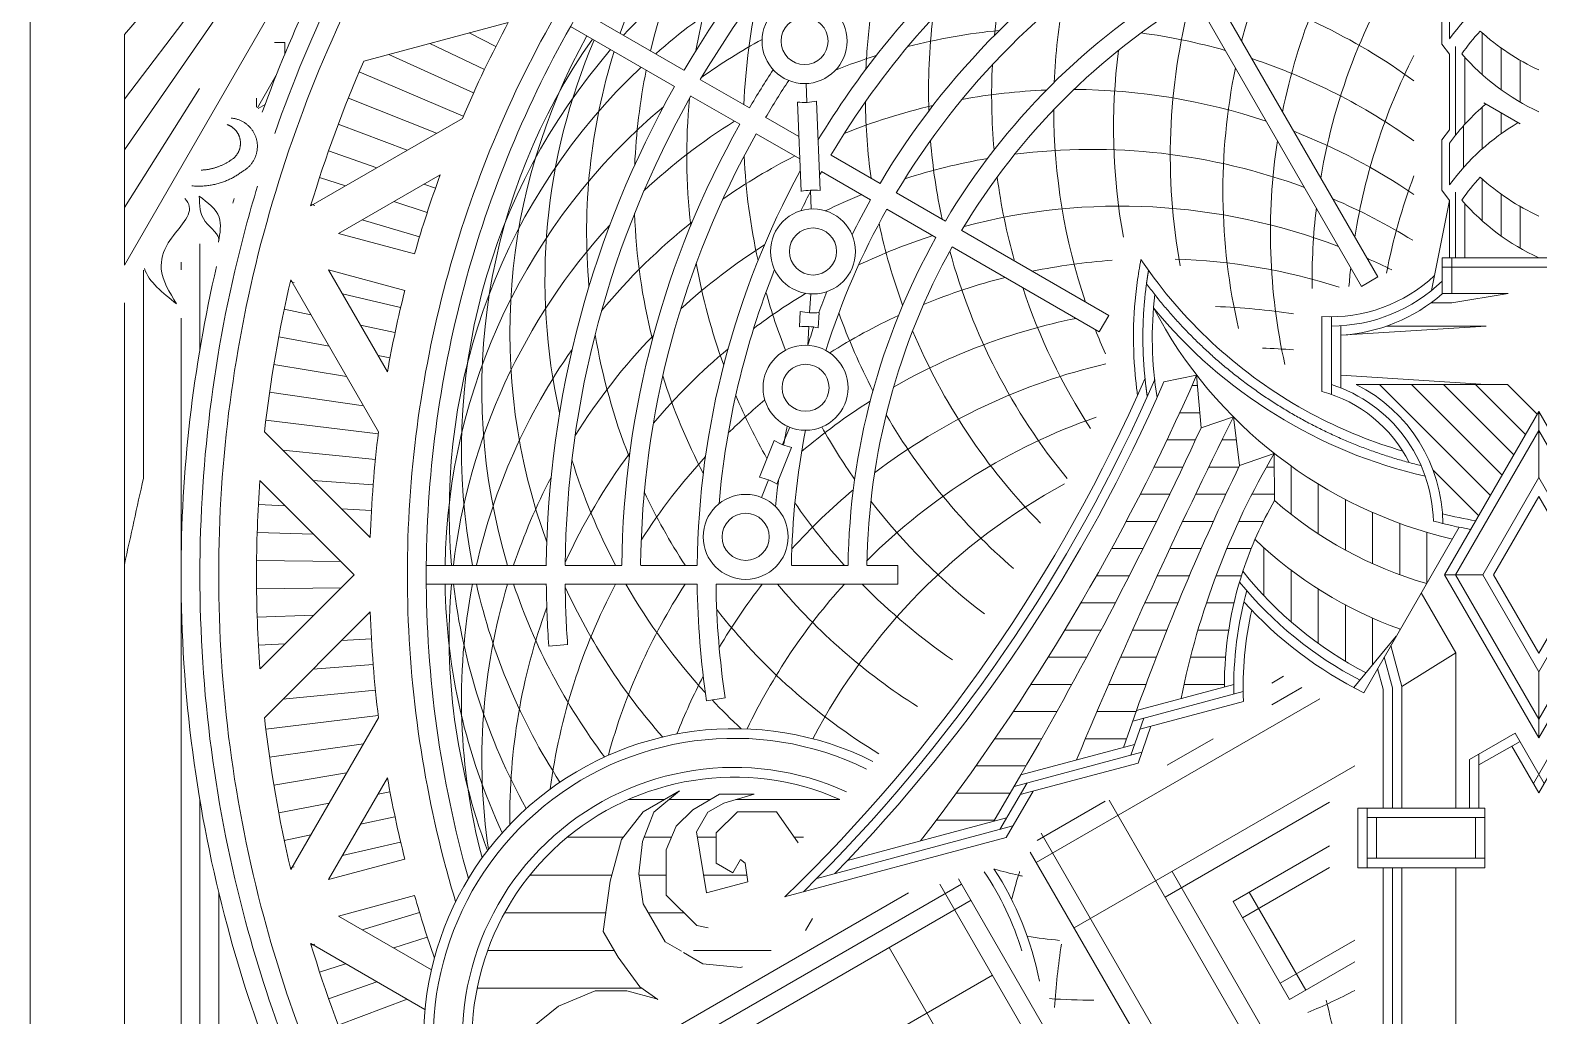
# Model space of a CAD drawing. Header units: inches. Extents: x -6.2 to 19.1, y -0.3 to 14.3.
# Drawn here: x 15.971 to 17.539, y 12.086 to 13.11 of the extents above; entities that cross this region are included whole.
import ezdxf

# ---------------------------------------------------------------- set-up
doc = ezdxf.new("R2010")
doc.units = ezdxf.units.IN
doc.header["$MEASUREMENT"] = 0
doc.layers.add('NOPLOT', color=40, linetype='Continuous', lineweight=5)

# ---------------------------------------------------------------- blocks, each defined once
blk = doc.blocks.new('BG')
at = {"layer": 'NOPLOT'}
for p, q in [((-2.8304, 1.7075), (-2.9501, 1.6754)), ((-3.024, 1.6908), (-3.0156, 1.6908)), ((-3.0156, 1.6812), (-3.0156, 1.6908)), ((-2.8953, 1.6901), (-2.8502, 1.6685)), ((-2.8629, 1.6988), (-2.8406, 1.6875)), ((-2.9294, 1.681), (-2.8592, 1.6492)), ((-3.0227, 1.6638), (-3.0383, 1.6367)), ((-2.954, 1.6665), (-2.8677, 1.6298)), ((-3.039, 1.6373), (-3.039, 1.6447)), ((-3.0319, 1.6395), (-3.0377, 1.6362)), ((-2.9629, 1.6449), (-2.8899, 1.6157)), ((-2.9941, 1.5555), (-2.8684, 1.6281)), ((-2.9713, 1.6232), (-2.9141, 1.6017)), ((-2.9793, 1.6013), (-2.9392, 1.5872)), ((-2.9867, 1.5792), (-2.9653, 1.5722)), ((-2.9712, 1.5327), (-2.8868, 1.5814)), ((-2.8872, 1.5803), (-2.8882, 1.5806)), ((-2.9003, 1.5736), (-2.8908, 1.5703)), ((-2.9937, 1.5569), (-2.9906, 1.556)), ((-2.9253, 1.5591), (-2.8976, 1.5501)), ((-2.9514, 1.5441), (-2.904, 1.5298)), ((-2.9081, 1.5158), (-2.9712, 1.5327)), ((-3.0859, 1.5242), (-3.0859, 1.4368)), ((-3.1015, 1.5089), (-3.1015, 1.5025)), ((-2.9162, 1.4856), (-2.9793, 1.5025)), ((-2.9793, 1.5025), (-2.9306, 1.4182)), ((-3.0109, 1.4928), (-3.0078, 1.4921)), ((-3.0106, 1.4942), (-2.938, 1.3685)), ((-2.9678, 1.4827), (-2.9196, 1.4714)), ((-3.1015, 1.4626), (-3.1015, 0.6565)), ((-3.016, 1.4701), (-2.9939, 1.4654)), ((-2.9528, 1.4567), (-2.9243, 1.4506)), ((-3.0205, 1.4472), (-2.9788, 1.4393)), ((-2.9383, 1.4317), (-2.9284, 1.4298)), ((-3.0246, 1.4242), (-2.9643, 1.4142)), ((-2.9303, 1.4193), (-2.9313, 1.4195)), ((-3.0282, 1.4012), (-2.9504, 1.39)), ((-3.0313, 1.378), (-2.9382, 1.3667)), ((-2.9448, 1.2808), (-3.0324, 1.3684)), ((-3.0172, 1.3532), (-2.9405, 1.3456)), ((-2.9582, 1.25), (-3.0361, 1.3279)), ((-2.9922, 1.3282), (-2.9424, 1.3244)), ((-3.0374, 1.3083), (-3.0153, 1.3071)), ((-2.9685, 1.3045), (-2.9436, 1.3031)), ((-3.0384, 1.285), (-2.9917, 1.2835)), ((-2.946, 1.2819), (-2.9447, 1.2819)), ((-3.1484, 1.2585), (-3.1484, 0.6295)), ((-3.0389, 1.2617), (-2.9691, 1.2609)), ((-3.0389, 1.2383), (-2.9691, 1.2391)), ((-2.9582, 1.25), (-3.0361, 1.1721)), ((-3.0384, 1.215), (-2.9917, 1.2165)), ((-2.9448, 1.2192), (-3.0324, 1.1316)), ((-2.946, 1.2181), (-2.9447, 1.2181)), ((-3.0374, 1.1917), (-3.0153, 1.1929)), ((-2.9685, 1.1955), (-2.9436, 1.1969)), ((-2.9922, 1.1718), (-2.9424, 1.1756)), ((-3.0172, 1.1468), (-2.9405, 1.1544)), ((-3.0313, 1.122), (-2.9382, 1.1333)), ((-3.0106, 1.0058), (-2.938, 1.1315)), ((-3.0282, 1.0988), (-2.9504, 1.11)), ((-3.0246, 1.0758), (-2.9643, 1.0858)), ((-2.9793, 0.9975), (-2.9306, 1.0818)), ((-2.9303, 1.0807), (-2.9313, 1.0805)), ((-3.0859, 1.0632), (-3.0859, 0.6656)), ((-2.9383, 1.0683), (-2.9284, 1.0702)), ((-2.7185, 1.0537), (-2.6884, 1.071)), ((-2.6884, 1.071), (-2.7098, 1.0532)), ((-2.6554, 1.0681), (-2.6776, 1.0553)), ((-2.6266, 1.0681), (-2.6554, 1.0681)), ((-2.6518, 1.0609), (-2.6266, 1.0681)), ((-3.0205, 1.0528), (-2.9788, 1.0607)), ((-2.7367, 1.0308), (-2.7185, 1.0537)), ((-2.7098, 1.0532), (-2.7193, 1.0291)), ((-2.6776, 1.0553), (-2.6912, 1.0417)), ((-2.6745, 1.0369), (-2.6651, 1.0532)), ((-2.6651, 1.0532), (-2.6518, 1.0609)), ((-2.6406, 1.0536), (-2.6581, 1.0362)), ((-2.6082, 1.0536), (-2.6406, 1.0536)), ((-2.5902, 1.0278), (-2.6082, 1.0536)), ((-2.9528, 1.0433), (-2.9243, 1.0494)), ((-2.6912, 1.0417), (-2.6996, 1.0221)), ((-3.016, 1.0299), (-2.9939, 1.0346)), ((-2.9678, 1.0173), (-2.9196, 1.0286)), ((-2.746, 0.9963), (-2.7367, 1.0308)), ((-2.7193, 1.0291), (-2.7223, 1.0022)), ((-2.6662, 0.9864), (-2.6745, 1.0369)), ((-2.6581, 1.0362), (-2.6581, 1.0111)), ((-2.9162, 1.0144), (-2.9793, 0.9975)), ((-2.6996, 1.0221), (-2.6996, 0.9847)), ((-2.6443, 1.0032), (-2.6379, 1.0142)), ((-2.6379, 1.0142), (-2.6379, 1.0142)), ((-2.6379, 1.0142), (-2.6379, 1.0142)), ((-2.6379, 1.0142), (-2.6379, 1.0142)), ((-2.6379, 1.0142), (-2.634, 1.011)), ((-3.0109, 1.0072), (-3.0078, 1.0079)), ((-2.7223, 1.0022), (-2.7185, 0.9773)), ((-2.6581, 1.0111), (-2.6443, 1.0032)), ((-2.634, 1.011), (-2.6318, 0.9956)), ((-2.7517, 0.9544), (-2.746, 0.9963)), ((-2.6318, 0.9956), (-2.6662, 0.9864)), ((-3.0703, 0.9867), (-3.0703, 0.6746)), ((-2.9081, 0.9842), (-2.9712, 0.9673)), ((-2.7185, 0.9773), (-2.7003, 0.9458)), ((-2.6996, 0.9847), (-2.6743, 0.9594)), ((-2.9712, 0.9673), (-2.8941, 0.9228)), ((-2.9514, 0.9559), (-2.904, 0.9702)), ((-2.5841, 0.9553), (-2.5783, 0.9652)), ((-2.7394, 0.9332), (-2.7517, 0.9544)), ((-2.6743, 0.9594), (-2.6647, 0.9575)), ((-2.9941, 0.9445), (-2.8995, 0.8898)), ((-2.9937, 0.9431), (-2.9906, 0.944)), ((-2.9253, 0.9409), (-2.8976, 0.9499)), ((-2.7003, 0.9458), (-2.6869, 0.9381)), ((-2.9867, 0.9208), (-2.9653, 0.9278)), ((-2.7213, 0.9086), (-2.7394, 0.9332)), ((-2.6851, 0.9371), (-2.6691, 0.9278)), ((-2.6691, 0.9278), (-2.638, 0.9247)), ((-2.638, 0.9247), (-2.6363, 0.9251)), ((-2.9793, 0.8987), (-2.9392, 0.9128)), ((-2.7887, 0.8925), (-2.7583, 0.9052)), ((-2.7583, 0.9052), (-2.7322, 0.9052)), ((-2.7322, 0.9052), (-2.7077, 0.8987)), ((-2.7064, 0.8981), (-2.7213, 0.9086)), ((-2.9713, 0.8768), (-2.9141, 0.8983)), ((-2.8189, 0.8683), (-2.7887, 0.8925)), ((-2.7077, 0.8987), (-2.7064, 0.8981))]:
    blk.add_line(p, q, dxfattribs=at)
at = {"layer": 'NOPLOT', "linetype": 'Continuous'}
for p, q in [((-2.7011, 1.0637), (-2.7311, 1.0637)), ((-2.663, 1.0637), (-2.6972, 1.0637)), ((-2.5559, 1.0637), (-2.6418, 1.0637)), ((-2.7354, 1.0325), (-2.7816, 1.0325)), ((-2.6952, 1.0325), (-2.7179, 1.0325)), ((-2.6581, 1.0325), (-2.6738, 1.0325)), ((-2.5857, 1.0325), (-2.5934, 1.0325)), ((-2.7446, 1.0012), (-2.8125, 1.0012)), ((-2.6996, 1.0012), (-2.7222, 1.0012)), ((-2.6326, 1.0012), (-2.6686, 1.0012)), ((-2.7496, 0.97), (-2.8334, 0.97)), ((-2.6849, 0.97), (-2.7142, 0.97)), ((-2.7426, 0.9387), (-2.8476, 0.9387)), ((-2.6127, 0.9387), (-2.677, 0.9387)), ((-2.7197, 0.9075), (-2.8562, 0.9075))]:
    blk.add_line(p, q, dxfattribs=at)
at = {"layer": 'NOPLOT'}
for centre, radius, start, end in [((-2.2204, 1.5678), 0.5057, 114.9539, 166.7217), ((-2.1768, 1.5969), 0.5057, 120.8853, 170.0482), ((-2.2598, 1.5333), 0.5057, 109.0709, 160.9291), ((-1.7326, 1.5678), 0.5057, 147.5922, 165.7642), ((-2.3635, 1.3537), 0.5057, 114.9518, 137.2619), ((-1.6932, 1.5333), 0.5057, 147.4094, 168.5718), ((-1.9765, 1.25), 1.0937, 150, 165), ((-1.9242, 1.6472), 0.5057, 165.6059, 174.3514), ((-1.6587, 1.4939), 0.5057, 146.4302, 170.3541), ((-1.9765, 1.25), 1.1094, 153.8122, 160.7552), ((-2.3771, 1.25), 0.5057, 54.0176, 74.805), ((-1.9765, 1.25), 1.125, 154.6273, 160.0878), ((-2.3737, 1.3023), 0.5057, 122.4518, 131.4203), ((-2.1298, 1.6201), 0.5057, 167.098, 177.8287), ((-1.8728, 1.6369), 0.5057, 169.6275, 177.6242), ((-1.7762, 1.5969), 0.5057, 165.195, 190.3569), ((-1.9765, 1.25), 0.9375, 150, 165), ((-2.0288, 1.6472), 0.5057, 172.3576, 177.5246), ((-1.9765, 1.25), 0.9687, 151.8197, 157.0275), ((-1.9765, 1.25), 0.9219, 150, 165), ((-2.3737, 1.1977), 0.5057, 95.6486, 104.3941), ((-1.9765, 1.6506), 0.5057, 173.1059, 181.8514), ((-2.3466, 1.4033), 0.5057, 144.9539, 196.7217), ((-2.3234, 1.4503), 0.5057, 150.8853, 200.0482), ((-2.2943, 1.4939), 0.5057, 156.8261, 192.5482), ((-2.3771, 1.25), 0.5057, 118.7186, 125.402), ((-2.3737, 1.1977), 0.5057, 74.2358, 82.305), ((-1.9765, 1.25), 1.0625, 156.3972, 163.289), ((-2.3635, 1.3537), 0.5057, 139.0709, 190.9291), ((-2.2598, 1.5333), 0.5057, 162.7381, 185.0482), ((-2.3737, 1.1977), 0.5057, 107.4754, 111.5262), ((-1.8232, 1.6201), 0.5057, 172.695, 190.3098), ((-2.3737, 1.1977), 0.5057, 54.496, 71.6364), ((-1.6296, 1.4503), 0.5057, 152.9721, 170.9667), ((-2.3737, 1.3023), 0.5057, 133.2783, 185.0461), ((-2.2204, 1.5678), 0.5057, 168.5797, 177.5482), ((-1.9242, 1.6472), 0.5057, 177.1275, 185.1242), ((-1.7326, 1.5678), 0.5057, 168.3636, 192.9963), ((-2.3635, 1.1463), 0.5057, 92.3758, 100.3725), ((-2.3635, 1.1463), 0.5057, 71.4282, 89.805), ((-2.3771, 1.25), 0.5057, 129.9518, 179.1147), ((-2.1768, 1.5969), 0.5057, 174.598, 186.5442), ((-2.3635, 1.1463), 0.5057, 103.1486, 111.8941), ((-2.0288, 1.6472), 0.5057, 180.6059, 187.8117), ((-2.3737, 1.1977), 0.5057, 122.1713, 132.902), ((-1.8728, 1.6369), 0.5057, 180.195, 198.5718), ((-2.3635, 1.1463), 0.5057, 55.9067, 68.6766), ((-1.9765, 1.6506), 0.5057, 184.6275, 192.1166), ((-2.3466, 1.0967), 0.5057, 69.6459, 97.305), ((-1.6932, 1.5333), 0.5057, 171.3235, 192.4633), ((-2.3635, 1.1463), 0.5057, 116.993, 124.8787), ((-2.1298, 1.6201), 0.5057, 182.6213, 192.5246), ((-2.3466, 1.0967), 0.5057, 99.8758, 107.8725), ((-1.9765, 1.25), 0.9687, 159.9961, 164.0758), ((-1.9242, 1.6472), 0.5057, 187.695, 195.7642), ((-1.6064, 1.4033), 0.5057, 159.4913, 168.9863), ((-1.9765, 1.25), 1.1094, 163.1377, 165), ((-2.3466, 1.0967), 0.5057, 112.1883, 115.9363), ((-1.9765, 1.25), 1.125, 163.9219, 164.1149), ((-2.3234, 1.0497), 0.5057, 69.0333, 104.805), ((-1.6587, 1.4939), 0.5057, 173.2164, 180.779), ((-2.3466, 1.0967), 0.5057, 58.3187, 66.7836), ((-2.3737, 1.1977), 0.5057, 137.4518, 173.1738), ((-2.3635, 1.1463), 0.5057, 128.4558, 140.402), ((-2.2204, 1.5678), 0.5057, 182.098, 194.0442), ((-2.0288, 1.6472), 0.5057, 192.1275, 200.1242), ((-1.9765, 1.25), 1.1094, 165, 180), ((-1.9765, 1.25), 1.0938, 165, 180), ((-2.3234, 1.0497), 0.5057, 107.8834, 115.3725), ((-2.3466, 1.0967), 0.5057, 122.4754, 132.3787), ((-1.9765, 1.6506), 0.5057, 195.195, 219.3868), ((-1.9765, 1.25), 1.125, 166.8733, 180), ((-2.1768, 1.5969), 0.5057, 190.1213, 200.0246), ((-2.2943, 1.0061), 0.5057, 94.0621, 101.6364), ((-2.2943, 1.0061), 0.5057, 72.4645, 88.1225), ((-1.6296, 1.4503), 0.5057, 173.87, 175.6369), ((-2.3234, 1.0497), 0.5057, 63.5548, 66.1301), ((-1.9765, 1.25), 1.0625, 166.711, 173.6028), ((-1.9765, 1.25), 0.9375, 165, 180), ((-1.9765, 1.25), 0.9219, 165, 180), ((-2.2943, 1.0061), 0.5057, 104.2358, 112.305), ((-1.9242, 1.6472), 0.5057, 198.3636, 213.0848), ((-1.9765, 1.25), 0.9687, 165.9242, 170.0039), ((-2.3234, 1.0497), 0.5057, 121.0035, 126.8941), ((-2.1298, 1.6201), 0.5057, 195.6059, 201.3593), ((-2.2943, 1.0061), 0.5057, 114.8758, 122.2413), ((-2.0802, 1.6369), 0.5057, 199.6275, 207.6242), ((-2.2598, 0.9667), 0.5057, 80.8894, 88.2425), ((-2.2598, 0.9667), 0.5057, 101.4282, 119.805), ((-2.0288, 1.6472), 0.5057, 202.695, 224.508), ((-1.8728, 1.6369), 0.5057, 201.3234, 203.7679), ((-2.3466, 1.0967), 0.5057, 135.9558, 147.902), ((-2.2598, 1.5333), 0.5057, 189.598, 201.5442), ((-2.2204, 0.9322), 0.5057, 85.3868, 88.3171), ((-2.3635, 1.1463), 0.5057, 144.9518, 167.2619), ((-2.3234, 1.0497), 0.5057, 129.9754, 139.8787), ((-2.2204, 1.5678), 0.5057, 197.6213, 207.5246), ((-2.2204, 0.9322), 0.5057, 103.1232, 127.305), ((-2.2943, 1.0061), 0.5057, 129.7701, 134.3941), ((-2.1768, 1.5969), 0.5057, 203.1059, 209.6954), ((-2.2598, 0.9667), 0.5057, 122.3758, 130.3725), ((-2.1768, 0.9031), 0.5057, 109.2335, 134.805), ((-2.0802, 1.6369), 0.5057, 210.195, 229.0138), ((-1.9765, 1.25), 0.9687, 172.9725, 178.1803), ((-2.1298, 1.6201), 0.5057, 209.3234, 215.1242), ((-2.3234, 1.0497), 0.5057, 143.4558, 155.402), ((-2.2943, 1.4939), 0.5057, 197.098, 207.8287), ((-2.2943, 1.0061), 0.5057, 137.4754, 147.3787), ((-1.9765, 1.25), 1.0625, 175.7931, 180), ((-2.3466, 1.0967), 0.5057, 152.4518, 161.4203), ((-2.1298, 0.8799), 0.5057, 118.2912, 152.4078), ((-2.2598, 1.5333), 0.5057, 205.1213, 213.007), ((-2.2204, 0.9322), 0.5057, 129.8758, 137.8725), ((-2.1768, 1.5969), 0.5057, 214.6275, 222.1166), ((-2.1298, 1.6201), 0.5057, 217.695, 232.7486), ((-1.9765, 1.25), 1.125, 180, 195), ((-1.9765, 1.25), 1.1094, 180, 195), ((-1.9765, 1.25), 1.0938, 180, 195), ((-1.9765, 1.25), 1.0625, 180, 184.2069), ((-1.9765, 1.25), 0.9375, 180, 195), ((-1.9765, 1.25), 0.9219, 180, 195.8342), ((-2.3771, 1.25), 0.5057, 180.8853, 204.9932), ((-2.3737, 1.1977), 0.5057, 174.9539, 200.3896), ((-2.3737, 1.3023), 0.5057, 186.8261, 209.1005), ((-2.3635, 1.1463), 0.5057, 169.0709, 194.965), ((-2.3635, 1.3537), 0.5057, 192.7381, 213.0021), ((-2.3466, 1.0967), 0.5057, 163.2783, 188.423), ((-2.3466, 1.4033), 0.5057, 198.5797, 216.9863), ((-2.2943, 1.0061), 0.5057, 152.1713, 172.4496), ((-2.3234, 1.4503), 0.5057, 204.598, 221.4452), ((-2.2598, 0.9667), 0.5057, 146.993, 164.6627), ((-2.2943, 1.4939), 0.5057, 209.8499, 222.5246), ((-2.2204, 0.9322), 0.5057, 142.1883, 149.3941), ((-2.1768, 0.9031), 0.5057, 137.8834, 154.3083), ((-2.2204, 1.5678), 0.5057, 220.0884, 237.6167), ((-2.1768, 1.5969), 0.5057, 224.5508, 235.6327), ((-1.9765, 1.25), 0.9687, 181.8197, 187.0275), ((-2.3234, 1.0497), 0.5057, 159.9518, 180.7327), ((-2.2598, 1.5333), 0.5057, 218.1059, 238.6015), ((-2.2204, 0.9322), 0.5057, 152.4754, 158.4263), ((-2.2943, 1.4939), 0.5057, 223.4262, 227.2672), ((-1.9765, 1.25), 1.0625, 186.3972, 193.289), ((-2.6432, 0.8651), 0.2574, 63.4869, 199.1308), ((-2.6432, 0.8651), 0.2494, 63.9062, 198.7757), ((-2.6432, 0.8651), 0.2253, 65.6027, 197.5548), ((-1.9765, 1.25), 0.9687, 189.9961, 194.0758), ((-2.6432, 0.8651), 0.2172, 66.2561, 197.086), ((-1.9765, 1.25), 0.9375, 195, 196.795), ((-2.6432, 0.8651), 0.2494, 17.098, 33.8404), ((-2.2943, 1.4939), 0.5057, 254.6841, 257.0481), ((-2.6432, 0.8651), 0.2574, 10.7854, 33.2532), ((-1.9242, 0.8528), 0.5057, 162.9519, 165.3302), ((-1.9242, 0.8528), 0.5057, 162.5821, 162.9519), ((-2.2943, 1.4939), 0.5057, 257.0481, 257.4179), ((-1.9765, 1.25), 0.9687, 195.9242, 199.1403), ((-1.9765, 1.25), 1.1094, 195, 207.492), ((-1.9765, 1.25), 1.0938, 195, 207.4562), ((-1.9765, 1.25), 1.125, 195, 207.5269), ((-2.3234, 1.4503), 0.5057, 261.214, 264.2885), ((-1.9765, 1.25), 1.0625, 196.711, 203.6028), ((-1.8728, 0.8631), 0.5057, 170.7846, 176.7906), ((-2.3635, 1.3537), 0.5057, 292.7627, 297.6158), ((-2.3466, 1.4033), 0.5057, 265.983, 270.1627), ((-1.6587, 1.0061), 0.5057, 192.385, 200.508)]:
    blk.add_arc(centre, radius, start, end, dxfattribs=at)
blk = doc.blocks.new('OtherCornerPrint')
at = {"layer": 'NOPLOT'}
for p, q in [((-1.1719, 1.602), (-1.051, 1.7765)), ((-1.1719, 1.644), (-1.113, 1.7214)), ((-1.1719, 1.5543), (-1.1098, 1.6529))]:
    blk.add_line(p, q, dxfattribs=at)
blk.add_lwpolyline([(-0.9177, 1.9468), (-1.1719, 1.5065), (-1.1719, 1.6975), (-0.9471, 1.9587, 0.044906)], format="xyb", close=True, dxfattribs=at)
for points, weights, knots in [([(-1.0835, 1.6283), (-1.0835, 1.6283), (-1.0834, 1.6283), (-1.0834, 1.6283), (-1.0727, 1.6274), (-1.0646, 1.6203), (-1.0623, 1.6098), (-1.06, 1.5993), (-1.0645, 1.5895), (-1.0739, 1.5843)], [0.997934708732, 0.998619484199, 0.999307914622, 1, 0.868949919426, 0.868949919426, 1, 0.868949919426, 0.868949919426, 1], [20.977188, 20.977188, 20.977188, 20.977188, 20.983924, 20.983924, 20.983924, 22.259466, 22.259466, 22.259466, 23.535008, 23.535008, 23.535008, 23.535008]), ([(-1.082, 1.5947), (-1.0764, 1.5991), (-1.0744, 1.6059), (-1.0766, 1.6126), (-1.0782, 1.6174), (-1.0818, 1.6211), (-1.0867, 1.6229)], [1, 0.879434696193, 0.879434696193, 1, 0.91056686815, 0.887473593787, 0.930720176912], [16.04319, 16.04319, 16.04319, 16.04319, 17.264921, 17.264921, 17.264921, 18.171178, 18.171178, 18.171178, 18.171178])]:
    blk.add_rational_spline(points, weights, degree=3, knots=knots, dxfattribs=at)
for points, weights in [([(-1.1084, 1.5852), (-1.0987, 1.5856), (-1.0896, 1.5889), (-1.082, 1.5947)], [0.937790962674, 0.928082113187, 0.948818458963, 1]), ([(-1.0739, 1.5843), (-1.0857, 1.5752), (-1.1003, 1.5707), (-1.116, 1.5722)], [1, 0.908937480789, 0.862513017196, 0.860726609221])]:
    blk.add_rational_spline(points, weights, degree=3, dxfattribs=at)
for points, knots in [([(-1.094, 1.5258), (-1.0927, 1.533), (-1.0899, 1.5487), (-1.1029, 1.5583), (-1.1099, 1.5636)], [0, 0, 0, 0, 0.02403412, 0.05236752, 0.05236752, 0.05236752, 0.05236752]), ([(-1.1099, 1.5636), (-1.1098, 1.5562), (-1.1095, 1.5419), (-1.0921, 1.5321), (-1.0941, 1.5256), (-1.0941, 1.5255)], [0.05236752, 0.05236752, 0.05236752, 0.05236752, 0.0776612, 0.10148444, 0.10187145, 0.10187145, 0.10187145, 0.10187145]), ([(-1.122, 1.5617), (-1.12, 1.5596), (-1.1132, 1.5489), (-1.1368, 1.5294), (-1.1448, 1.5), (-1.1346, 1.4839), (-1.1287, 1.4744)], [26.1590178, 26.1590178, 26.1590178, 26.1590178, 26.1696653, 26.2109794, 26.2371097, 26.2745494, 26.2745494, 26.2745494, 26.2745494])]:
    blk.add_open_spline(points, degree=3, knots=knots, dxfattribs=at)
for points in [[(-1.1562, 1.5024), (-1.1562, 1.4239), (-1.1562, 1.3465), (-1.1562, 1.3299)], [(-1.1287, 1.4744), (-1.1403, 1.4835), (-1.1519, 1.4927), (-1.1554, 1.5038)], [(-1.1719, 1.2585), (-1.1719, 1.3265), (-1.1719, 1.3992), (-1.1719, 1.4753)], [(-1.1562, 1.3299), (-1.1615, 1.3061), (-1.1667, 1.2823), (-1.1719, 1.2585)]]:
    blk.add_open_spline(points, degree=3, dxfattribs=at)
blk = doc.blocks.new('MasterSword_Half')
at = {"layer": 'NOPLOT'}
for p, q in [((0.074, -0.9399), (0.0889, -1.0146)), ((0.0722, -0.9875), (0.0722, -1.0169)), ((0.1719, -1.1006), (0.1719, -1.0361)), ((0.1641, -1.0438), (0.1641, -1.0952)), ((0.1641, -1.0848), (0.0436, -1.0924)), ((0.2799, -1.1284), (0.2836, -1.0846)), ((0.2836, -1.0846), (0.3107, -1.0902)), ((0.1513, -1.0924), (0.026, -1.0924)), ((0.2479, -1.1596), (0.2531, -1.1193)), ((0.2531, -1.1193), (0.2799, -1.1284)), ((0.219, -1.1887), (0.2193, -1.1495)), ((0.2193, -1.1495), (0.2479, -1.1596)), ((0.1451, -1.3477), (0.0659, -1.2106)), ((0.1181, -1.3009), (0.1532, -1.3435)), ((0.1135, -1.3426), (0.0689, -1.3146)), ((0.245, -1.3468), (0.3365, -1.3714)), ((0.2528, -1.3408), (0.3334, -1.3624)), ((0.2448, -1.3549), (0.3305, -1.3778)), ((0.3334, -1.3624), (0.3441, -1.393)), ((0.3274, -1.3689), (0.3381, -1.3995)), ((0.3214, -1.3754), (0.3321, -1.406)), ((0.0224, -1.3919), (0, -1.4307)), ((0.0496, -1.4076), (0.0156, -1.388)), ((0.0496, -1.4434), (0.0496, -1.3986)), ((0.329, -1.397), (0.4348, -1.4254)), ((0.335, -1.3906), (0.4291, -1.4158)), ((0.3321, -1.406), (0.4297, -1.4321)), ((0.424, -1.4225), (0.4466, -1.4609)), ((0.4291, -1.4158), (0.4517, -1.4542)), ((0.4189, -1.4292), (0.4415, -1.4676)), ((0.0447, -1.4434), (0.0447, -1.4927)), ((0.15, -1.4434), (0.0447, -1.4434)), ((0.1422, -1.4927), (0.1422, -1.4434)), ((0.15, -1.4927), (0.15, -1.4434)), ((0.0447, -1.4512), (0.1422, -1.4512)), ((0.0525, -1.4849), (0.0525, -1.4512)), ((0.1344, -1.4849), (0.1344, -1.4512)), ((0.4358, -1.458), (0.5983, -1.5015)), ((0.441, -1.4513), (0.5729, -1.4866)), ((0.4415, -1.4676), (0.6249, -1.5167)), ((0.0447, -1.4849), (0.1422, -1.4849)), ((0.0447, -1.4927), (0.15, -1.4927))]:
    blk.add_line(p, q, dxfattribs=at)
at = {"layer": 'NOPLOT', "linetype": 'Continuous'}
for p, q in [((0.2828, -1.0933), (0.2874, -1.0933)), ((0.281, -1.1158), (0.2975, -1.1158)), ((0.2506, -1.1383), (0.2625, -1.1383)), ((0.2844, -1.1383), (0.308, -1.1383)), ((0.2053, -1.2), (0.2053, -1.16)), ((0.2192, -1.1608), (0.2258, -1.1608)), ((0.2485, -1.1608), (0.2735, -1.1608)), ((0.295, -1.1608), (0.3189, -1.1608)), ((0.1828, -1.2162), (0.1828, -1.1749)), ((0.219, -1.1833), (0.2378, -1.1833)), ((0.2593, -1.1833), (0.2844, -1.1833)), ((0.3057, -1.1833), (0.3302, -1.1833)), ((0.1378, -1.2409), (0.1378, -1.1985)), ((0.1603, -1.2297), (0.1603, -1.1877)), ((0.1153, -1.2501), (0.1153, -1.2075)), ((0.2283, -1.2058), (0.2487, -1.2058)), ((0.2697, -1.2058), (0.2951, -1.2058)), ((0.3167, -1.2058), (0.3419, -1.2058)), ((0.0928, -1.2571), (0.0928, -1.2149)), ((0.2278, -1.2673), (0.2278, -1.2275)), ((0.2384, -1.2283), (0.2586, -1.2283)), ((0.2797, -1.2283), (0.3057, -1.2283)), ((0.3279, -1.2283), (0.354, -1.2283)), ((0.2053, -1.289), (0.2053, -1.2461)), ((0.1828, -1.3068), (0.1828, -1.2617)), ((0.2464, -1.2508), (0.2675, -1.2508)), ((0.2895, -1.2508), (0.3161, -1.2508)), ((0.3393, -1.2508), (0.3664, -1.2508)), ((0.1603, -1.3216), (0.1603, -1.2749)), ((0.2526, -1.2733), (0.2755, -1.2733)), ((0.2989, -1.2733), (0.3264, -1.2733)), ((0.3509, -1.2733), (0.3794, -1.2733)), ((0.1378, -1.3248), (0.1378, -1.2858)), ((0.1153, -1.296), (0.1153, -1.2948)), ((0.257, -1.2958), (0.2825, -1.2958)), ((0.3081, -1.2958), (0.3366, -1.2958)), ((0.3626, -1.2958), (0.3927, -1.2958)), ((0.2596, -1.3183), (0.2887, -1.3183)), ((0.3169, -1.3183), (0.3466, -1.3183)), ((0.3746, -1.3183), (0.4065, -1.3183)), ((0.2606, -1.3408), (0.294, -1.3408)), ((0.3255, -1.3408), (0.3564, -1.3408)), ((0.3869, -1.3408), (0.4207, -1.3408)), ((0.3337, -1.3633), (0.3661, -1.3633)), ((0.3993, -1.3633), (0.4354, -1.3633)), ((0.3416, -1.3858), (0.3757, -1.3858)), ((0.4119, -1.3858), (0.4506, -1.3858)), ((0.4248, -1.4083), (0.4663, -1.4083)), ((0.438, -1.4308), (0.4825, -1.4308)), ((0.4512, -1.4533), (0.4992, -1.4533))]:
    blk.add_line(p, q, dxfattribs=at)
at = {"layer": 'NOPLOT'}
for points in [[(0.074, -0.3476), (0.074, -0.397), (0.0805, -0.4055), (0.0805, -0.4472), (0.074, -0.4556), (0.074, -0.5181), (0.0805, -0.5266), (0.0805, -0.5683), (0.074, -0.5767), (0.074, -0.6392), (0.0805, -0.6476), (0.0805, -0.6893), (0.074, -0.6978), (0.074, -0.7602), (0.0805, -0.7687), (0.0805, -0.8104), (0.074, -0.8188), (0.074, -0.8813), (0.0805, -0.8898), (0.0805, -0.9314), (0.074, -0.9399), (0.074, -0.9875)], [(0.08, -1.0169), (0.0253, -1.0169), (0.0722, -1.0247), (0.0893, -1.0247)], [(0.1262, -1.044), (0.0436, -1.044), (0.1641, -1.0516)], [(0, -1.1148), (0.0781, -1.25), (0, -1.3852)], [(0, -1.1304), (0.069, -1.25), (0, -1.3696)], [(0, -1.1695), (0.0465, -1.25), (0, -1.3305)], [(0, -1.1851), (0.0375, -1.25), (0, -1.3149)], [(0.0974, -1.2651), (0.0689, -1.3146), (0.0689, -1.4434)], [(0.1226, -1.3087), (0.1135, -1.3426), (0.1135, -1.4434)], [(0.1281, -1.3183), (0.1213, -1.3436), (0.1213, -1.4434)], [(0.1336, -1.3278), (0.1291, -1.3447), (0.1291, -1.4434)], [(0.0574, -1.4434), (0.0574, -1.4031), (0.0195, -1.3812), (-0.0045, -1.4229)]]:
    blk.add_lwpolyline(points, dxfattribs=at)
for points in [[(0.08, -0.9875), (0.08, -1.0173, 0.165549), (0.1641, -1.0516)], [(0.0864, -1.0021, 0.20662), (0.1798, -1.036), (0.1798, -1.0982, 0.213737), (0.1074, -1.1571)], [(0.1719, -1.0924, 0.318846), (0.0874, -1.2055, -0.024759), (0.0564, -1.2124)], [(0.1157, -1.9589, -0.05684), (0.1334, -1.9367), (0.1822, -1.8879), (0.1822, -1.7868), (0.1053, -1.71, -0.198912), (0.0687, -1.6216), (0.0687, -1.4927)], [(0.1135, -1.4927), (0.1135, -1.6479, 0.131652), (0.1313, -1.7143), (0.1608, -1.7655)], [(0.1213, -1.4927), (0.1213, -1.6479, 0.131652), (0.1381, -1.7104), (0.19, -1.8004)], [(0.1291, -1.4927), (0.1291, -1.6479, 0.131652), (0.1448, -1.7065), (0.19, -1.7848), (0.19, -1.89), (0.1729, -1.9196, 0.131652), (0.1572, -1.9782), (0.1572, -2.0307)]]:
    blk.add_lwpolyline(points, format="xyb", dxfattribs=at)
for centre, radius, start, end in [((0.1724, -0.9109), 0.1331, 226.0318, 269.7888), ((0, -1.0534), 0.3203, 351.0413, 6.389), ((-0.0135, -0.8545), 0.3757, 283.0908, 332.3524), ((0.0026, -0.7693), 0.4095, 282.9103, 320.6649), ((1.95, -0.3573), 1.8182, 203.5804, 217.749), ((1.5508, -0.5548), 1.3352, 203.4945, 226.09), ((0.2093, -1.2085), 0.1298, 116.5469, 179.589), ((1.5508, -0.5548), 1.3508, 203.3507, 224.2572), ((1.5508, -0.5548), 1.343, 203.4064, 225.4921), ((-3.8918, -3.1874), 4.6322, 22.6516, 26.5172), ((3.4442, 0.3333), 3.4856, 204.7923, 210.1184), ((-0.344, -1.4797), 0.6529, 11.2282, 30.3791), ((-1.631, -2.0704), 2.0881, 19.819, 25.8647), ((0.0014, -0.896), 0.3134, 279.3361, 284.5042), ((0.0026, -0.9413), 0.3286, 285.9511, 311.1864), ((-0.0468, -1.3431), 0.3074, 18.2188, 30.1676), ((0.0012, -0.9766), 0.3381, 289.6184, 313.7973), ((0, -1.0534), 0.3125, 297.2421, 321.7003), ((-0.0468, -1.3431), 0.3074, 0.0379, 18.2188), ((0, -1.0534), 0.3203, 297.5462, 320.7502), ((0, -1.0534), 0.3203, 320.7502, 320.7533), ((0, -1.0534), 0.3281, 296.2384, 318.1334), ((-0.0468, -1.3431), 0.2996, 358.8951, 15.4722), ((-0.0468, -1.3431), 0.2918, 357.6973, 12.6423)]:
    blk.add_arc(centre, radius, start, end, dxfattribs=at)
blk.add_open_spline([(0.3325, -1.101), (0.3331, -1.0973), (0.3335, -1.0935), (0.3339, -1.0897), (0.3369, -1.0625), (0.3365, -1.0348), (0.3328, -1.0078), (0.3319, -1.0014), (0.3309, -0.9951), (0.3297, -0.9888), (0.3262, -0.994), (0.3226, -0.9991), (0.3188, -1.0042), (0.2841, -1.0509), (0.2372, -1.0914), (0.1611, -1.1308), (0.1371, -1.1404), (0.1128, -1.1475)], degree=3, knots=[0.766115, 0.766115, 0.766115, 0.766115, 0.800291, 0.800291, 0.800291, 1.044647, 1.044647, 1.044647, 1.102238, 1.102238, 1.102238, 1.151318, 1.151318, 1.151318, 1.603502, 1.603502, 1.798593, 1.798593, 1.798593, 1.798593], dxfattribs=at)
blk.add_rational_spline([(0.3245, -1.1022), (0.3249, -1.0993), (0.3253, -1.0965), (0.3256, -1.0936), (0.3291, -1.0654), (0.3289, -1.037), (0.3251, -1.0089), (0.3246, -1.0052), (0.324, -1.0015), (0.3234, -0.9979)], [1, 1, 1, 1, 0.994412429531, 0.994412429531, 1, 1, 1, 1], degree=3, knots=[0.747724, 0.747724, 0.747724, 0.747724, 0.7740168, 0.7740168, 0.7740168, 1.0331398, 1.0331398, 1.0331398, 1.0670859, 1.0670859, 1.0670859, 1.0670859], dxfattribs=at)
blk.add_rational_spline([(0.3251, -1.0089), (0.2686, -1.0849), (0.1896, -1.1372), (0.0976, -1.1596)], [1, 0.959623531423, 0.958847474761, 0.997671830014], degree=3, dxfattribs=at)
blk = doc.blocks.new('A$C7CCE18EE')
at = {"layer": 'NOPLOT'}
for p, q in [((-0.4187, 0.2598), (-0.4987, 0.3059)), ((-0.4265, 0.2462), (-0.4987, 0.2879)), ((-0.4791, 0.1864), (-0.4322, 0.2676)), ((-0.4655, 0.1786), (-0.4187, 0.2598)), ((-0.4577, 0.1921), (-0.5196, 0.2278)), ((-0.4655, 0.1786), (-0.5196, 0.2098))]:
    blk.add_line(p, q, dxfattribs=at)
blk = doc.blocks.new('Constellation')
at = {"layer": 'NOPLOT'}
for p, q in [((-0.4494, 0.5327), (-0.4359, 0.5405)), ((-0.5779, 0.4595), (-0.5643, 0.4672)), ((-0.6064, 0.3913), (-0.607, 0.4069)), ((-0.6028, 0.3029), (-0.6035, 0.3185)), ((-0.6042, 0.2171), (-0.6033, 0.2327)), ((-0.6048, 0.2056), (-0.6057, 0.19)), ((-0.6207, 0.1223), (-0.6266, 0.1078)), ((-0.6336, 0.1113), (-0.6458, 0.0809)), ((-0.6191, 0.1055), (-0.6313, 0.0751)), ((-0.6383, 0.0785), (-0.6441, 0.0641))]:
    blk.add_line(p, q, dxfattribs=at)
for points in [[(-0.5687, 0.4737), (-0.4528, 0.5398)], [(-0.561, 0.4601), (-0.445, 0.5262)], [(-0.6112, 0.3176), (-0.6142, 0.3916)], [(-0.5956, 0.3182), (-0.5986, 0.3922)], [(-0.6127, 0.2055), (-0.612, 0.2181)], [(-0.5971, 0.2046), (-0.5964, 0.2172)]]:
    blk.add_lwpolyline(points, dxfattribs=at)
for centre, radius in [((-0.4053, 0.5579), 0.0352), ((-0.4053, 0.5579), 0.0195), ((-0.6084, 0.4421), 0.0352), ((-0.6084, 0.4421), 0.0195), ((-0.6014, 0.2678), 0.0352), ((-0.6014, 0.2678), 0.0195), ((-0.6076, 0.1549), 0.0352), ((-0.6076, 0.1549), 0.0195), ((-0.6572, 0.0314), 0.0352), ((-0.6572, 0.0314), 0.0195)]:
    blk.add_circle(centre, radius, dxfattribs=at)
for centre, start, end in [((-0.4053, 0.5579), 200.8421, 218.5415), ((-0.6084, 0.4421), 20.8421, 38.5415), ((-0.6084, 0.4421), 263.4608, 281.1602), ((-0.6014, 0.2678), 83.4608, 101.1602), ((-0.6014, 0.2678), 257.9942, 275.6935), ((-0.6076, 0.1549), 77.9942, 95.6935), ((-0.6076, 0.1549), 239.2683, 256.9677), ((-0.6572, 0.0314), 59.2683, 76.9677)]:
    blk.add_arc(centre, 0.0508, start, end, dxfattribs=at)
blk = doc.blocks.new('StaffLines')
at = {"layer": 'NOPLOT'}
for p, q in [((-0.2851, 0.4782), (-0.1469, 0.2388)), ((-0.2716, 0.486), (-0.1334, 0.2467)), ((-0.7083, 0.4179), (-0.7945, 0.4677)), ((-0.7161, 0.4044), (-0.8023, 0.4542)), ((-0.6541, 0.3867), (-0.6947, 0.4101)), ((-0.6619, 0.3732), (-0.7025, 0.3966)), ((-0.6131, 0.363), (-0.6406, 0.3789)), ((-0.6123, 0.3445), (-0.6484, 0.3653)), ((-0.5459, 0.3242), (-0.5865, 0.3476)), ((-0.5537, 0.3107), (-0.5943, 0.3341)), ((-0.4917, 0.2929), (-0.5323, 0.3164)), ((-0.4996, 0.2794), (-0.5402, 0.3028)), ((-0.3564, 0.2148), (-0.4782, 0.2851)), ((-0.3642, 0.2013), (-0.486, 0.2716)), ((-0.1334, 0.2467), (-0.1469, 0.2388)), ((-0.3564, 0.2148), (-0.3642, 0.2013)), ((-0.9219, 0.0078), (-0.8223, 0.0078)), ((-0.9219, 0.0078), (-0.9219, -0.0078)), ((-0.8067, 0.0078), (-0.7598, 0.0078)), ((-0.7442, 0.0078), (-0.6973, 0.0078)), ((-0.6192, 0.0078), (-0.5723, 0.0078)), ((-0.5567, 0.0078), (-0.531, 0.0078)), ((-0.531, 0.0078), (-0.531, -0.0078)), ((-0.9219, -0.0078), (-0.8223, -0.0078)), ((-0.8067, -0.0078), (-0.6973, -0.0078)), ((-0.6817, -0.0078), (-0.531, -0.0078)), ((-0.8203, -0.0591), (-0.8047, -0.0579)), ((-0.6741, -0.1021), (-0.6895, -0.1044))]:
    blk.add_line(p, q, dxfattribs=at)
for radius, start, end in [(0.8224, 120.5443, 149.4557), (0.8068, 120.5549, 149.4451), (0.6349, 120.7051, 149.2949), (0.6818, 128.8647, 149.3434), (0.6193, 120.7229, 149.2771), (0.6974, 133.3776, 148.9255), (0.5724, 120.7821, 149.2179), (0.5568, 120.804, 149.196), (0.7599, 146.5982, 149.4109), (0.8224, 150.5443, 179.4557), (0.7443, 146.6254, 149.3986), (0.8068, 150.5549, 179.4451), (0.7599, 150.5891, 179.4109), (0.7443, 150.6014, 179.3985), (0.6974, 151.3361, 179.3581), (0.6818, 150.6566, 150.9742), (0.6818, 152.1464, 153.7586), (0.6193, 150.7229, 162.5425), (0.6349, 150.7051, 153.6774), (0.5724, 150.7821, 179.2179), (0.5568, 150.804, 179.196), (0.6818, 158.2414, 175.0465), (0.6349, 158.3226, 159.9934), (0.6349, 161.137, 162.5816), (0.6349, 168.8078, 170.2524), (0.6193, 168.8468, 179.2771), (0.6349, 172.9309, 174.9131), (0.8224, 180.5443, 184.1188), (0.8068, 180.5548, 184.1188), (0.6974, 180.6419, 188.6118), (0.6818, 180.6566, 188.6118)]:
    blk.add_arc((0, 0), radius, start, end, dxfattribs=at)
blk = doc.blocks.new('Decoration')
at = {"layer": 'NOPLOT', "color": 1}
blk.add_line((-1.25, 2.4688), (-1.25, -2.4687), dxfattribs=at)
at = {"layer": 'NOPLOT'}
for p, q in [((-0.074, 1.6941), (-0.074, 1.7287)), ((-0.0692, 1.6877), (-0.0692, 1.614)), ((-0.0614, 1.6785), (-0.0614, 1.6231)), ((-0.0456, 1.6409), (-0.0156, 1.6236)), ((-0.074, 1.573), (-0.074, 1.6076)), ((-0.0692, 1.567), (-0.0692, 1.5125)), ((-0.0614, 1.5575), (-0.0614, 1.5125)), ((-0.08, 1.5125), (0.08, 1.5125)), ((0.0722, 1.5047), (-0.08, 1.5047)), ((0.065, 1.5125), (0, 1.5125)), ((0, 1.3305), (0, 1.3852)), ((-0.0781, 1.25), (-0.0465, 1.25)), ((-0.2213, 1.1602), (-0.2115, 1.1659)), ((0, 1.1695), (0, 1.1148)), ((-0.2213, 1.1422), (-0.1964, 1.1566)), ((-0.4164, 1.0115), (-0.1814, 1.1472)), ((-0.3079, 1.0922), (-0.2699, 1.1142)), ((-0.3851, 0.9574), (-0.1526, 1.0917)), ((-0.3561, 1.0633), (-0.1861, 0.7689)), ((-0.4158, 1.0299), (-0.3594, 1.0624)), ((-0.3097, 0.9829), (-0.1735, 1.0616)), ((-0.4123, 1.0358), (-0.2134, 0.6912)), ((-0.4214, 1.0203), (-0.2244, 0.679)), ((-0.3039, 1.0043), (-0.1771, 0.7845)), ((-0.7559, 0.8335), (-0.4784, 0.9938)), ((-0.4808, 0.998), (-0.369, 0.8043)), ((-0.7638, 0.8471), (-0.5222, 0.9865)), ((-0.7481, 0.82), (-0.4705, 0.9803)), ((-0.5382, 0.9412), (-0.4445, 0.7788)), ((-0.7034, 0.7737), (-0.4528, 0.9183))]:
    blk.add_line(p, q, dxfattribs=at)
at = {"layer": 'NOPLOT', "linetype": 'Continuous'}
for p, q in [((-0.0469, 1.6642), (-0.0469, 1.6988)), ((-0.0312, 1.6517), (-0.0312, 1.6863)), ((-0.0156, 1.6416), (-0.0156, 1.6762)), ((-0.0469, 1.6029), (-0.0469, 1.6375)), ((-0.0312, 1.6154), (-0.0312, 1.6326)), ((-0.0625, 1.5873), (-0.0625, 1.6219)), ((-0.0469, 1.5431), (-0.0469, 1.5777)), ((-0.0312, 1.5306), (-0.0312, 1.5652)), ((-0.0156, 1.5206), (-0.0156, 1.5551)), ((-0.1321, 1.4076), (-0.0401, 1.3157)), ((-0.1055, 1.4076), (-0.0304, 1.3325)), ((-0.079, 1.4076), (-0.0207, 1.3493)), ((-0.0525, 1.4076), (-0.011, 1.3661)), ((-0.026, 1.4076), (-0.0013, 1.383)), ((-0.0877, 1.3367), (-0.0498, 1.2989))]:
    blk.add_line(p, q, dxfattribs=at)
at = {"layer": 'NOPLOT'}
blk.add_lwpolyline([(-0.4964, 0.9937), (-0.3825, 0.7965)], dxfattribs=at)
for centre, radius, start, end in [((0.0791, 1.5824), 0.1895, 120.5396, 143.8857), ((0.0791, 1.5824), 0.1739, 137.2726, 145.3002), ((0.0791, 1.8404), 0.1895, 227.6212, 245.3379), ((0.0791, 1.8058), 0.1895, 221.0299, 245.3379), ((0.0791, 1.4959), 0.1895, 130.5165, 143.8857), ((0.0791, 1.4613), 0.1895, 120.5396, 143.8857), ((0.0791, 1.4613), 0.1739, 137.2726, 145.3002), ((0.0791, 1.7193), 0.1895, 227.6212, 245.3379), ((0.0791, 1.6847), 0.1895, 221.0299, 245.3379)]:
    blk.add_arc(centre, radius, start, end, dxfattribs=at)
for name, p in [('OtherCornerPrint', (0, 0)), ('MasterSword_Half', (0, 2.5)), ('BG', (1.9765, 0)), ('StaffLines', (0, 1.25)), ('Constellation', (0, 1.25))]:
    blk.add_blockref(name, p, dxfattribs=at)
at = {"layer": 'NOPLOT', "xscale": -1}
for name, p in [('MasterSword_Half', (0, 2.5)), ('A$C7CCE18EE', (-0.6721, 0.7195))]:
    blk.add_blockref(name, p, dxfattribs=at)

msp = doc.modelspace()

# ---------------------------------------------------------------- block references
at = {"color": 0, "xscale": 1.254606451613385, "yscale": 1.254606451613385, "zscale": 1.254606451613385}
msp.add_blockref('Decoration', (17.5388, 10.976), dxfattribs=at)

doc.saveas('drawing.dxf')
